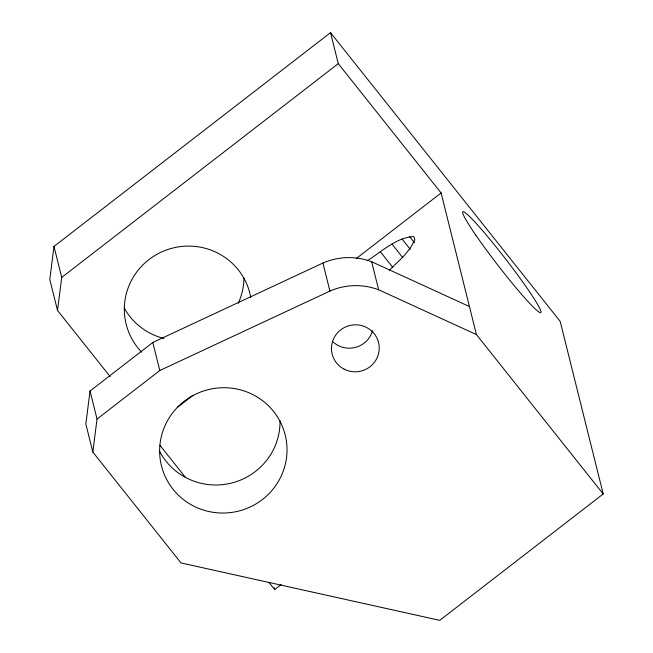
<?xml version="1.0" encoding="UTF-8"?>
<svg xmlns="http://www.w3.org/2000/svg" width="653" height="653" viewBox="0 0 653 653"><rect width="100%" height="100%" fill="white"/><g stroke="black" fill="none" stroke-linecap="round" stroke-linejoin="round"><path stroke-width="0.98" d="M469.425 306.535L371.663 261.747A63.765 62.598 -14 0 0 322.917 263.037L152.818 342.474L90.041 391.008L85.837 424.017L92.824 452.056L181.02 562.935L439.747 620.35L603.209 493.978L560.176 321.366L330.532 32.65L53.987 246.434L49.791 279.443L57.513 310.436L110.177 376.642M57.513 310.436L61.717 277.427L53.987 246.434M92.824 452.056L97.028 419.046L90.041 391.008M389.466 270.048C398.82 260.8 409.749 251.96 414.835 239.496L413.839 236.59C396.338 237.259 381.581 251.919 367.288 260.669M61.717 277.427L338.262 63.643L330.532 32.65M97.028 419.046L159.805 370.512L329.904 291.083A63.765 62.598 -14 0 1 378.65 289.785L476.421 334.573L603.209 493.978M356.367 258.466L441.11 192.953L338.262 63.643M177.681 407.162L192.97 395.343M269.003 582.403L274.709 589.577L281.141 584.606M409.472 236.427L414.549 242.81M402.052 239.022L410.288 249.381M392.069 244.181L402.844 257.731M380.209 251.568L392.894 267.51M159.961 445.313L185.321 477.196M441.11 192.953L476.421 334.573M371.663 261.747L378.65 289.785M322.917 263.037L329.904 291.083M274.219 587.635L274.709 589.577M152.818 342.474L159.805 370.512M243.985 277.998A63.765 62.598 -14 0 1 238.247 303.261M163.976 338.474A63.765 62.598 -14 0 1 124.25 308.045M141.734 352.204A63.765 62.598 -14 0 1 159.454 252.989A63.765 62.598 -14 0 1 250.768 297.458M280.023 420.638A63.765 62.598 -14 0 1 231.578 483.049A63.765 62.598 -14 0 1 159.397 450.913M372.52 330.671A23.916 23.475 -14 0 1 333.144 341.992M475.743 235.039A63.765 4.971 52.3 0 0 540.194 312.665A63.765 4.971 52.3 0 0 489.481 238.81A63.765 4.971 52.3 0 0 475.743 235.039M344.107 369.133A23.916 23.475 -14 0 0 379.23 347.323A23.916 23.475 -14 0 0 342.735 328.467A23.916 23.475 -14 0 0 344.107 369.133M201.418 509.405A63.765 62.598 -14 0 0 286.079 439.077A63.765 62.598 -14 0 0 182.481 402.64A63.765 62.598 -14 0 0 201.418 509.405"/></g></svg>
